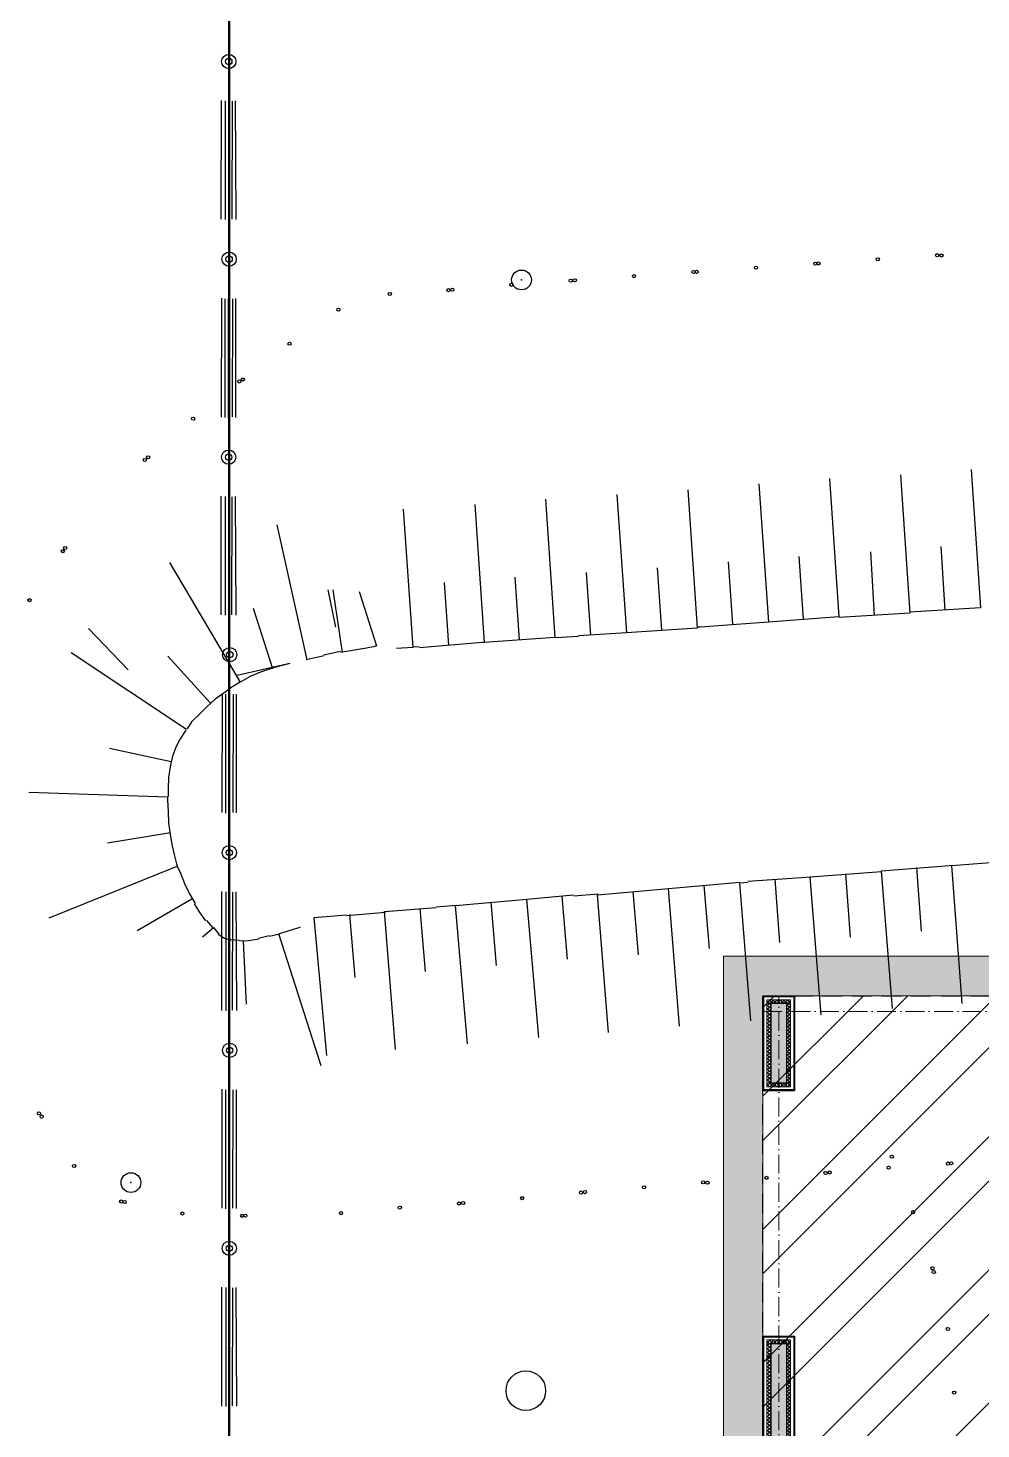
# Model space of a CAD drawing. Header units: millimetres. Extents: x 1353783 to 6492029790, y -7276956 to -512500.
# Drawn here: x 9952054 to 9954464, y -2829757 to -2826217 of the extents above; entities that cross this region are included whole.
import ezdxf

# ---------------------------------------------------------------- set-up
doc = ezdxf.new("R2010")
doc.units = ezdxf.units.MM
for name, pattern in [('( Dashed )', [0.75, 0.5, -0.25]), ('482 Границы районов', [5, 3, -1, 0, -1]), ('ACAD_ISO10W100', [18, 12, -3, 0, -3]), ('CONTI', [0]), ('осевая', [50.8, 31.75, -6.35, 6.35, -6.35])]:
    doc.linetypes.add(name, pattern=pattern)
doc.layers.get('0').update_dxf_attribs({"lineweight": 5})
for name, color, linetype, lineweight in [('!A-DIAFRAGM типовой', 142, 'Continuous', 0), ('7земля', 7, 'Continuous', 30), ('DIAFRAGM', 46, 'Continuous', 30), ('INSULATION', 81, 'Continuous', 5), ('ГП-Граница учасика ИЖС', 3, 'Continuous', 5), ('ГР.УЧ', 12, 'ограждение1', 40), ('оси', 231, 'осевая', 9)]:
    doc.layers.add(name, color=color, linetype=linetype, lineweight=lineweight)
for name, color, linetype in [('PI_DTUNKNOWN', 250, 'CONTI'), ('SIT_LГРАНИЦЫ', 10, 'CONTI'), ('SIT_LРЕЛЬЕФ', 7, 'CONTI'), ('USLZNРАСТЕНИ', 94, 'CONTI'), ('Заливка', 7, 'Continuous'), ('РЕЛЬЕФ', 7, 'CONTI')]:
    doc.layers.add(name, color=color, linetype=linetype)
doc.linetypes.add('ограждение1', pattern='A,6.35,-2.54,[133,ltypeshp.shx,S=2.54,R=0,X=-2.54,Y=0],-2.54,25.4', length=36.83)

# ---------------------------------------------------------------- blocks, each defined once
blk = doc.blocks.new('амвамвам')
at = {"lineweight": 30, "ltscale": 100, "true_color": 0x939598}
h = blk.add_hatch(color=252, dxfattribs=at)
h.dxf.hatch_style = 1
h.paths.add_polyline_path([(9742031, -3545164), (9742531, -3545164), (9742531, -3535544), (9728831, -3535544), (9728831, -3547194), (9725281, -3547194), (9725281, -3559944), (9745031, -3559944), (9745031, -3559445), (9725781, -3559445), (9725781, -3547694), (9729331, -3547694), (9729331, -3536044), (9742031, -3536044)])
h.paths.add_polyline_path([(9742031, -3547964), (9742531, -3547964), (9742531, -3553045), (9742031, -3553045)], flags=17)
at = {"color": 251, "lineweight": 15, "ltscale": 100, "true_color": 0x636466}
blk.add_lwpolyline([(9742031, -3545164), (9742531, -3545164), (9742531, -3535544), (9728831, -3535544), (9728831, -3547194), (9725281, -3547194), (9725281, -3559944), (9745031, -3559944), (9745031, -3559445), (9725781, -3559445), (9725781, -3547694), (9729331, -3547694), (9729331, -3536044), (9742031, -3536044)], close=True, dxfattribs=at)
blk = doc.blocks.new('апрапрапрары')
at = {"layer": '!A-DIAFRAGM типовой', "lineweight": 0, "ltscale": 100, "true_color": 0x000000}
h = blk.add_hatch(color=18, dxfattribs=at)
h.dxf.hatch_style = 1
h.paths.add_polyline_path([(9768751, -3283577), (9768751, -3283777), (9770151, -3283777), (9770151, -3283577)])
h = blk.add_hatch(color=18, dxfattribs=at)
h.dxf.hatch_style = 1
h.paths.add_polyline_path([(9773451, -3283577), (9773451, -3283777), (9774451, -3283777), (9774451, -3283577)])
at = {"layer": 'INSULATION', "ltscale": 0.5, "true_color": 0x000000}
h = blk.add_hatch(dxfattribs=at)
h.set_pattern_fill('ANSI37', color=18, scale=9.999998, angle=90)
h.set_pattern_definition([(135, (9765332.54, -3283576.586), (-22.45064, -22.45064), []), (225, (9765332.54, -3283576.586), (22.45064, -22.45064), [])])
h.paths.add_polyline_path([(9768751, -3283577), (9768751, -3283527), (9770151, -3283527), (9770151, -3283577)])
h = blk.add_hatch(dxfattribs=at)
h.set_pattern_fill('ANSI37', color=18, scale=9.999998, angle=180)
h.set_pattern_definition([(225, (9770200.66, -3289844.7), (22.45064, -22.45064), []), (315, (9770200.66, -3289844.7), (22.45064, 22.45064), [])])
h.paths.add_polyline_path([(9770201, -3283827), (9770151, -3283827), (9770151, -3283527), (9770201, -3283527)])
h = blk.add_hatch(dxfattribs=at)
h.set_pattern_fill('ANSI37', color=18, scale=9.999998, angle=180)
h.set_pattern_definition([(225, (9773450.66, -3289844.69), (22.45064, -22.45064), []), (315, (9773450.66, -3289844.69), (22.45064, 22.45064), [])])
h.paths.add_polyline_path([(9773451, -3283827), (9773401, -3283827), (9773401, -3283527), (9773451, -3283527)])
h = blk.add_hatch(dxfattribs=at)
h.set_pattern_fill('ANSI37', color=18, scale=9.999998, angle=90)
h.set_pattern_definition([(135, (9770032.537, -3283576.576), (-22.45064, -22.45064), []), (225, (9770032.537, -3283576.576), (22.45064, -22.45064), [])])
h.paths.add_polyline_path([(9773451, -3283577), (9773451, -3283527), (9774451, -3283527), (9774451, -3283577)])
h = blk.add_hatch(dxfattribs=at)
h.set_pattern_fill('ANSI37', color=18, scale=9.999998, angle=180)
h.set_pattern_definition([(225, (9774500.663, -3289844.69), (22.45064, -22.45064), []), (315, (9774500.663, -3289844.69), (22.45064, 22.45064), [])])
h.paths.add_polyline_path([(9774501, -3283827), (9774451, -3283827), (9774451, -3283527), (9774501, -3283527)])
h = blk.add_hatch(dxfattribs=at)
h.set_pattern_fill('ANSI37', color=18, scale=9.999998, angle=90)
h.set_pattern_definition([(135, (9765332.54, -3283826.586), (-22.45064, -22.45064), []), (225, (9765332.54, -3283826.586), (22.45064, -22.45064), [])])
h.paths.add_polyline_path([(9768751, -3283827), (9768751, -3283777), (9770151, -3283777), (9770151, -3283827)])
h = blk.add_hatch(dxfattribs=at)
h.set_pattern_fill('ANSI37', color=18, scale=9.999998, angle=90)
h.set_pattern_definition([(135, (9770032.537, -3283826.575), (-22.45064, -22.45064), []), (225, (9770032.537, -3283826.575), (22.45064, -22.45064), [])])
h.paths.add_polyline_path([(9773451, -3283827), (9773451, -3283777), (9774451, -3283777), (9774451, -3283827)])
at = {"layer": '7земля', "color": 18, "linetype": '( Dashed )', "lineweight": 30, "ltscale": 500, "true_color": 0x000000}
for p, q in [((9762801, -3283477), (9774551, -3283477)), ((9774551, -3283477), (9774551, -3287227))]:
    blk.add_line(p, q, dxfattribs=at)
at = {"layer": '7земля', "color": 18, "lineweight": 30, "ltscale": 100, "true_color": 0x000000}
for p, q in [((9768651, -3283477), (9770251, -3283477)), ((9768661, -3283487), (9770241, -3283487)), ((9770241, -3283487), (9770241, -3283867)), ((9770251, -3283477), (9770251, -3283877)), ((9773351, -3283477), (9774551, -3283477)), ((9773351, -3283877), (9773351, -3283477)), ((9773361, -3283487), (9774541, -3283487)), ((9773361, -3283867), (9773361, -3283487)), ((9774541, -3283487), (9774541, -3283867)), ((9774551, -3283477), (9774551, -3283877)), ((9770251, -3283877), (9768651, -3283877)), ((9770241, -3283867), (9768661, -3283867)), ((9774551, -3283877), (9773351, -3283877)), ((9774541, -3283867), (9773361, -3283867))]:
    blk.add_line(p, q, dxfattribs=at)
at = {"layer": 'DIAFRAGM', "color": 18, "ltscale": 0.5, "true_color": 0x000000}
for points in [[(9768751, -3283577), (9768751, -3283777), (9770151, -3283777), (9770151, -3283577)], [(9773451, -3283577), (9773451, -3283777), (9774451, -3283777), (9774451, -3283577)]]:
    blk.add_lwpolyline(points, close=True, dxfattribs=at)
at = {"layer": 'INSULATION', "color": 18, "ltscale": 0.5, "true_color": 0x000000}
for points in [[(9768751, -3283577), (9768751, -3283527), (9770151, -3283527), (9770151, -3283577)], [(9770201, -3283827), (9770151, -3283827), (9770151, -3283527), (9770201, -3283527)], [(9773451, -3283827), (9773401, -3283827), (9773401, -3283527), (9773451, -3283527)], [(9773451, -3283577), (9773451, -3283527), (9774451, -3283527), (9774451, -3283577)], [(9774501, -3283827), (9774451, -3283827), (9774451, -3283527), (9774501, -3283527)], [(9768751, -3283827), (9768751, -3283777), (9770151, -3283777), (9770151, -3283827)], [(9773451, -3283827), (9773451, -3283777), (9774451, -3283777), (9774451, -3283827)]]:
    blk.add_lwpolyline(points, close=True, dxfattribs=at)
at = {"layer": 'оси', "color": 251, "linetype": 'ACAD_ISO10W100', "lineweight": 13, "ltscale": 20, "true_color": 0x636466}
for p, q in [((9774351, -3283477), (9774351, -3299726)), ((9761851, -3283677), (9774551, -3283677))]:
    blk.add_line(p, q, dxfattribs=at)
blk = doc.blocks.new('BL_2021')
at = {"color": 0}
blk.add_circle((0, 0), 0.5, dxfattribs=at)
blk = doc.blocks.new('оо')
at = {"layer": 'PI_DTUNKNOWN', "color": 9, "true_color": 0xc7c8ca}
for centre in [(222707.403, -3431661.582), (222699.213, -3431670.932)]:
    blk.add_circle(centre, 0.125, dxfattribs=at)
for p in [(222707.403, -3431661.582), (222699.213, -3431670.932)]:
    blk.add_point(p, dxfattribs=at)
at = {"layer": 'SIT_LГРАНИЦЫ', "color": 9, "true_color": 0xc7c8ca}
for p, q in [((222704.023, -3431659.692), (222704.483, -3431658.262)), ((222704.073, -3431659.712), (222704.533, -3431658.282)), ((222704.113, -3431659.722), (222704.573, -3431658.292)), ((222704.153, -3431659.732), (222704.613, -3431658.312)), ((222704.203, -3431659.752), (222704.653, -3431658.322)), ((222703.263, -3431662.072), (222703.723, -3431660.642)), ((222703.303, -3431662.092), (222703.763, -3431660.662)), ((222703.343, -3431662.102), (222703.803, -3431660.672)), ((222703.393, -3431662.112), (222703.853, -3431660.692)), ((222703.433, -3431662.132), (222703.893, -3431660.702)), ((222702.493, -3431664.452), (222702.953, -3431663.022)), ((222702.543, -3431664.472), (222703.003, -3431663.042)), ((222702.583, -3431664.482), (222703.043, -3431663.052)), ((222702.623, -3431664.492), (222703.083, -3431663.072)), ((222702.673, -3431664.512), (222703.123, -3431663.082)), ((222701.743, -3431666.832), (222702.203, -3431665.402)), ((222701.783, -3431666.852), (222702.243, -3431665.422)), ((222701.823, -3431666.862), (222702.283, -3431665.432)), ((222701.873, -3431666.872), (222702.333, -3431665.452)), ((222701.913, -3431666.892), (222702.373, -3431665.462)), ((222700.973, -3431669.212), (222701.433, -3431667.782)), ((222701.023, -3431669.232), (222701.483, -3431667.802)), ((222701.063, -3431669.242), (222701.523, -3431667.812)), ((222701.103, -3431669.252), (222701.563, -3431667.832)), ((222701.153, -3431669.272), (222701.603, -3431667.842)), ((222700.213, -3431671.592), (222700.673, -3431670.162)), ((222700.253, -3431671.612), (222700.713, -3431670.182)), ((222700.293, -3431671.622), (222700.753, -3431670.192)), ((222700.343, -3431671.632), (222700.803, -3431670.212)), ((222700.383, -3431671.652), (222700.843, -3431670.222)), ((222699.443, -3431673.972), (222699.903, -3431672.542)), ((222699.493, -3431673.992), (222699.953, -3431672.562)), ((222699.533, -3431674.002), (222699.993, -3431672.572)), ((222699.573, -3431674.012), (222700.033, -3431672.592)), ((222699.623, -3431674.032), (222700.073, -3431672.602))]:
    blk.add_line(p, q, dxfattribs=at)
for centre, radius in [((222704.723, -3431657.822), 0.09), ((222704.723, -3431657.822), 0.04), ((222703.963, -3431660.202), 0.09), ((222703.963, -3431660.202), 0.04), ((222703.193, -3431662.582), 0.09), ((222703.193, -3431662.582), 0.04), ((222702.443, -3431664.962), 0.09), ((222702.443, -3431664.962), 0.04), ((222701.673, -3431667.342), 0.09), ((222701.673, -3431667.342), 0.04), ((222700.913, -3431669.722), 0.09), ((222700.913, -3431669.722), 0.04), ((222700.143, -3431672.102), 0.09), ((222700.143, -3431672.102), 0.04)]:
    blk.add_circle(centre, radius, dxfattribs=at)
at = {"layer": 'SIT_LРЕЛЬЕФ', "color": 9, "true_color": 0xc7c8ca}
for p, q in [((222702.073, -3431663.622), (222702.463, -3431665.332)), ((222703.513, -3431663.582), (222703.353, -3431665.322)), ((222705.093, -3431663.882), (222704.673, -3431665.582)), ((222700.843, -3431664.102), (222701.163, -3431664.752)), ((222705.973, -3431664.102), (222705.553, -3431665.802)), ((222700.543, -3431664.322), (222701.633, -3431665.692)), ((222706.843, -3431664.312), (222706.423, -3431666.012)), ((222702.903, -3431664.492), (222702.903, -3431665.292)), ((222703.933, -3431664.582), (222703.803, -3431665.372)), ((222703.873, -3431664.562), (222703.823, -3431665.042)), ((222707.723, -3431664.532), (222707.303, -3431666.232)), ((222701.693, -3431664.742), (222702.023, -3431665.472)), ((222704.243, -3431664.702), (222704.243, -3431665.422)), ((222708.593, -3431664.752), (222708.173, -3431666.452)), ((222705.303, -3431664.922), (222705.113, -3431665.692)), ((222709.473, -3431664.952), (222709.053, -3431666.652)), ((222703.133, -3431665.302), (222702.453, -3431665.242)), ((222702.603, -3431665.302), (222702.473, -3431665.332)), ((222702.743, -3431665.292), (222702.603, -3431665.302)), ((222702.933, -3431665.292), (222702.743, -3431665.292)), ((222703.133, -3431665.302), (222702.933, -3431665.292)), ((222706.173, -3431665.132), (222705.983, -3431665.902)), ((222710.343, -3431665.162), (222709.923, -3431666.862)), ((222702.093, -3431665.442), (222701.963, -3431665.502)), ((222702.223, -3431665.402), (222702.093, -3431665.442)), ((222702.343, -3431665.362), (222702.223, -3431665.402)), ((222702.463, -3431665.332), (222702.343, -3431665.362)), ((222702.473, -3431665.332), (222702.453, -3431665.332)), ((222703.573, -3431665.342), (222703.343, -3431665.322)), ((222703.783, -3431665.352), (222703.573, -3431665.332)), ((222703.963, -3431665.392), (222703.783, -3431665.362)), ((222704.113, -3431665.412), (222703.963, -3431665.392)), ((222704.203, -3431665.422), (222704.113, -3431665.412)), ((222704.243, -3431665.422), (222704.203, -3431665.422)), ((222707.053, -3431665.352), (222706.863, -3431666.122)), ((222711.213, -3431665.392), (222710.793, -3431667.092)), ((222700.633, -3431665.622), (222701.323, -3431666.022)), ((222701.723, -3431665.622), (222701.643, -3431665.692)), ((222701.843, -3431665.562), (222701.723, -3431665.622)), ((222701.963, -3431665.502), (222701.843, -3431665.562)), ((222704.673, -3431665.582), (222704.473, -3431665.532)), ((222704.753, -3431665.602), (222704.683, -3431665.582)), ((222705.533, -3431665.792), (222704.753, -3431665.612)), ((222707.923, -3431665.572), (222707.733, -3431666.342)), ((222712.083, -3431665.602), (222711.663, -3431667.302)), ((222701.523, -3431665.782), (222701.443, -3431665.862)), ((222701.623, -3431665.702), (222701.523, -3431665.782)), ((222705.553, -3431665.802), (222705.533, -3431665.792)), ((222706.423, -3431666.012), (222705.553, -3431665.802)), ((222708.803, -3431665.772), (222708.613, -3431666.542)), ((222699.493, -3431665.842), (222701.143, -3431666.432)), ((222701.363, -3431665.962), (222701.293, -3431666.082)), ((222701.443, -3431665.862), (222701.363, -3431665.962)), ((222709.673, -3431665.982), (222709.483, -3431666.752)), ((222701.293, -3431666.082), (222701.233, -3431666.202)), ((222706.713, -3431666.092), (222706.433, -3431666.022)), ((222707.303, -3431666.232), (222706.713, -3431666.082)), ((222701.183, -3431666.332), (222701.153, -3431666.432)), ((222701.233, -3431666.202), (222701.183, -3431666.332)), ((222708.173, -3431666.452), (222707.303, -3431666.232)), ((222710.553, -3431666.202), (222710.353, -3431666.982)), ((222701.133, -3431666.472), (222701.093, -3431666.612)), ((222701.143, -3431666.432), (222701.133, -3431666.472)), ((222708.213, -3431666.452), (222708.183, -3431666.442)), ((222709.053, -3431666.652), (222708.213, -3431666.452)), ((222711.423, -3431666.412), (222711.223, -3431667.192)), ((222701.093, -3431666.612), (222701.053, -3431666.752)), ((222709.923, -3431666.862), (222709.053, -3431666.652)), ((222700.243, -3431666.752), (222701.043, -3431666.872)), ((222701.033, -3431666.892), (222701.013, -3431667.022)), ((222701.053, -3431666.752), (222701.033, -3431666.892)), ((222710.793, -3431667.092), (222709.923, -3431666.872)), ((222701.013, -3431667.022), (222701.003, -3431667.152)), ((222701.003, -3431667.152), (222700.993, -3431667.272)), ((222711.663, -3431667.302), (222710.793, -3431667.082)), ((222699.253, -3431667.432), (222700.993, -3431667.302)), ((222700.993, -3431667.272), (222700.993, -3431667.312)), ((222700.993, -3431667.302), (222701.003, -3431667.402)), ((222701.003, -3431667.402), (222701.013, -3431667.542)), ((222701.013, -3431667.542), (222701.033, -3431667.682)), ((222700.263, -3431667.922), (222701.043, -3431667.752)), ((222701.033, -3431667.682), (222701.063, -3431667.822)), ((222701.053, -3431667.822), (222701.083, -3431667.952)), ((222701.083, -3431667.952), (222701.123, -3431668.072)), ((222701.133, -3431668.072), (222701.183, -3431668.182)), ((222701.023, -3431668.252), (222701.193, -3431668.182)), ((222701.193, -3431668.182), (222701.233, -3431668.282)), ((222701.223, -3431668.282), (222701.283, -3431668.352)), ((222701.283, -3431668.352), (222701.353, -3431668.402)), ((222701.293, -3431669.232), (222701.503, -3431668.462)), ((222701.353, -3431668.392), (222701.453, -3431668.432)), ((222701.453, -3431668.442), (222701.563, -3431668.472)), ((222701.563, -3431668.472), (222701.693, -3431668.492)), ((222701.693, -3431668.482), (222701.833, -3431668.492)), ((222702.063, -3431670.162), (222702.443, -3431668.452)), ((222702.443, -3431668.452), (222702.843, -3431668.542)), ((222701.833, -3431668.502), (222701.963, -3431668.512)), ((222701.953, -3431668.512), (222702.063, -3431668.512)), ((222701.953, -3431670.262), (222701.953, -3431668.512)), ((222702.063, -3431668.512), (222702.163, -3431668.512)), ((222702.163, -3431668.512), (222702.223, -3431668.512)), ((222702.223, -3431668.512), (222702.243, -3431668.512)), ((222702.703, -3431669.332), (222702.883, -3431668.552)), ((222702.843, -3431668.552), (222703.323, -3431668.662)), ((222702.913, -3431670.352), (222703.313, -3431668.652)), ((222703.313, -3431668.652), (222703.953, -3431668.802)), ((222703.573, -3431669.532), (222703.753, -3431668.752)), ((222703.953, -3431668.792), (222704.203, -3431668.852)), ((222703.803, -3431670.562), (222704.193, -3431668.852)), ((222704.193, -3431668.852), (222705.073, -3431669.052)), ((222704.453, -3431669.732), (222704.633, -3431668.952)), ((222704.683, -3431670.762), (222705.073, -3431669.052)), ((222705.073, -3431669.052), (222705.653, -3431669.182)), ((222705.333, -3431669.932), (222705.513, -3431669.152)), ((222705.653, -3431669.192), (222705.953, -3431669.262)), ((222705.543, -3431670.972), (222705.943, -3431669.272)), ((222705.943, -3431669.272), (222706.823, -3431669.472)), ((222706.203, -3431670.152), (222706.383, -3431669.372)), ((222706.423, -3431671.172), (222706.823, -3431669.472)), ((222706.823, -3431669.472), (222707.703, -3431669.672)), ((222707.083, -3431670.352), (222707.263, -3431669.572)), ((222707.303, -3431671.382), (222707.703, -3431669.682)), ((222707.703, -3431669.682), (222707.803, -3431669.702)), ((222707.803, -3431669.692), (222708.583, -3431669.882)), ((222707.953, -3431670.552), (222708.143, -3431669.772)), ((222708.173, -3431671.582), (222708.573, -3431669.882)), ((222708.573, -3431669.882), (222709.453, -3431670.092)), ((222708.823, -3431670.762), (222709.013, -3431669.982)), ((222709.053, -3431671.782), (222709.453, -3431670.082)), ((222709.453, -3431670.082), (222710.293, -3431670.282)), ((222709.703, -3431670.962), (222709.893, -3431670.182)), ((222709.913, -3431671.992), (222710.323, -3431670.292)), ((222710.293, -3431670.282), (222710.333, -3431670.292)), ((222710.323, -3431670.292), (222711.203, -3431670.502))]:
    blk.add_line(p, q, dxfattribs=at)
for centre in [(222705.083, -3431661.232), (222705.763, -3431661.242), (222706.483, -3431661.422), (222706.533, -3431661.432), (222704.363, -3431661.452), (222707.263, -3431661.602), (222703.613, -3431661.712), (222703.663, -3431661.702), (222707.993, -3431661.782), (222708.043, -3431661.792), (222702.913, -3431661.982), (222708.773, -3431661.972), (222702.173, -3431662.292), (222702.223, -3431662.272), (222709.503, -3431662.152), (222709.543, -3431662.162), (222710.273, -3431662.342), (222711.003, -3431662.522), (222711.043, -3431662.532), (222711.773, -3431662.712), (222712.503, -3431662.892), (222712.553, -3431662.912), (222700.833, -3431663.072), (222700.873, -3431663.042), (222700.243, -3431663.532), (222698.373, -3431669.742), (222698.393, -3431669.792), (222698.593, -3431670.512), (222699.023, -3431671.122), (222699.063, -3431671.142), (222699.713, -3431671.502), (222700.423, -3431671.762), (222700.463, -3431671.772), (222701.623, -3431672.112), (222702.353, -3431672.272), (222703.083, -3431672.452), (222703.133, -3431672.462), (222703.863, -3431672.632), (222704.593, -3431672.792), (222704.643, -3431672.802), (222705.373, -3431672.972), (222706.103, -3431673.142), (222706.153, -3431673.162), (222706.883, -3431673.332), (222707.613, -3431673.502), (222707.663, -3431673.512), (222708.473, -3431673.562), (222708.393, -3431673.682), (222709.123, -3431673.862), (222709.163, -3431673.872), (222708.513, -3431674.312), (222708.533, -3431675.062), (222708.533, -3431675.112), (222708.483, -3431675.852), (222708.313, -3431676.642)]:
    blk.add_circle(centre, 0.02, dxfattribs=at)
at = {"layer": 'USLZNРАСТЕНИ', "color": 9, "true_color": 0xc7c8ca, "xscale": 0.5000000000000001, "yscale": 0.5000000000000001, "zscale": 0.5000000000000001}
blk.add_blockref('BL_2021', (222703.163, -3431674.962), dxfattribs=at)

msp = doc.modelspace()

# ---------------------------------------------------------------- hatches: boundary and pattern name
at = {"layer": 'Заливка', "lineweight": 13, "ltscale": 100, "true_color": 0xffb3ff}
h = msp.add_hatch(dxfattribs=at)
h.set_pattern_fill('ANSI32', color=211, scale=25)
h.set_pattern_definition([(45, (298297.6, -26782.86), (-168.379802, 168.379802), []), (45, (298409.84, -26782.86), (-168.379802, 168.379802), [])])
h.paths.add_polyline_path([(9954622.4, -2826332.1), (9957162.5, -2826328.9), (9957162.5, -2831012.2), (9953912.3, -2831012.2), (9953912.4, -2828662.1), (9954622.4, -2828662.1)])

# ---------------------------------------------------------------- linework, layer by layer
at = {"layer": 'ГП-Граница учасика ИЖС', "color": 94, "linetype": '482 Границы районов', "lineweight": 30, "ltscale": 100}
msp.add_lwpolyline([(9957762.4, -2828156.3), (9957762.4, -2824916.5), (9952562.4, -2824916.5), (9952562.4, -2831612.3), (9957762.4, -2831612.3), (9957762.4, -2831012.3)], dxfattribs=at)
at = {"layer": 'ГР.УЧ', "lineweight": 50, "ltscale": 50}
msp.add_lwpolyline([(9989974.7, -2788087), (9980999.9, -2784252.7), (9971209.8, -2783594.9), (9961622.1, -2784090.5), (9956026.4, -2789101.7), (9952562.4, -2798133.6), (9952562.4, -2851699.5), (9972185.4, -2856026.2), (9982830, -2857774.9), (9996494.1, -2858056.4)], dxfattribs=at)
at = {"layer": 'Заливка', "color": 211, "lineweight": 13, "ltscale": 100, "true_color": 0xffb3ff}
msp.add_lwpolyline([(9954622.4, -2826332.1), (9957162.5, -2826328.9), (9957162.5, -2831012.2), (9953912.3, -2831012.2), (9953912.4, -2828662.1), (9954622.4, -2828662.1)], close=True, dxfattribs=at)

# ---------------------------------------------------------------- block references
at = {"color": 1, "lineweight": 30}
for name, p, xscale, yscale, zscale, rotation in [('амвамвам', (8008756.4, -2119122.9), 0.1999999999999998, 0.1999999999999998, 0.1999999999999998, 359.9999889757423), ('апрапрапрары', (9297216.8, -4783572.3), 0.1999999999999999, 0.1999999999999999, 0.1999999999999999, 89.99998897575162)]:
    msp.add_blockref(name, p, dxfattribs=dict(at, xscale=xscale, yscale=yscale, zscale=zscale, rotation=rotation))
at = {"layer": 'РЕЛЬЕФ', "color": 240, "lineweight": 30, "true_color": 0xed1f24, "xscale": 200.0000000000001, "yscale": 200.0000000000001, "zscale": 200.0000000000001, "rotation": 17.80578495452471}
msp.add_blockref('оо', (-242329121, 637008728.1), dxfattribs=at)

doc.saveas('drawing.dxf')
